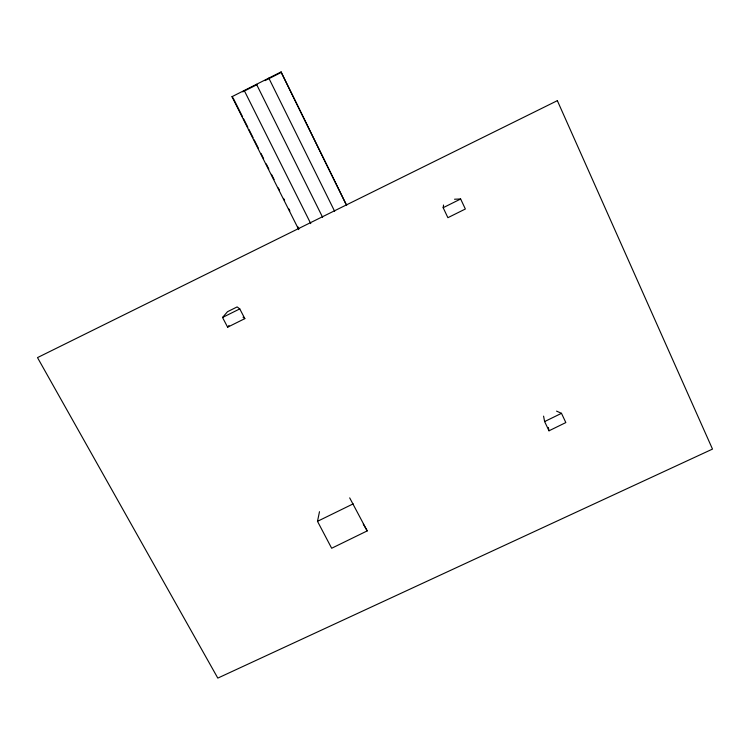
<?xml version="1.0" encoding="UTF-8"?>
<svg xmlns="http://www.w3.org/2000/svg" width="750" height="750" viewBox="0 0 750 750"><rect width="100%" height="100%" fill="white"/><g stroke="black" fill="none" stroke-linecap="round" stroke-linejoin="round"><path stroke-width="1.12" d="M454.509 199.219L460.65 199.003L465.356 209.006L447.891 217.688L443.166 207.703L443.559 205.022M349.688 497.869L367.219 530.897L331.669 548.25L317.494 521.325L319.491 511.697M227.625 327.188L244.838 318.628L239.775 308.897L237.141 306.909L227.494 311.719L222.534 317.475L227.625 327.188L229.012 325.491M298.753 229.622L231.975 96.684L281.109 71.897L346.678 205.303M242.728 91.866L244.744 90.844L244.237 90.487L310.763 223.622M245.756 90.328L256.884 84.722L256.519 84.3L322.622 217.312M264.984 80.634L281.194 72.45L281.109 71.897M222.534 317.475L239.775 308.897M443.166 207.703L460.65 199.003M317.494 521.325L353.203 503.85M544.622 421.575L561.487 413.325L565.837 422.569L549 430.8L544.622 421.575L543.572 416.137M231.975 96.684L232.613 96.966M556.556 411.112L561.487 413.325M243.019 317.175L244.838 318.628M363.272 524.119L367.219 530.897M233.138 98.006L242.587 116.822M243.647 118.913L247.847 127.284M248.897 129.375L253.097 137.737M254.147 139.828L258.347 148.191M260.972 153.412L263.597 158.644M266.222 163.875L268.847 169.097M271.472 174.328L274.097 179.55M278.297 187.912L279.347 190.003M283.547 198.366L284.597 200.456M288.797 208.828L289.856 210.919M297.731 226.594L298.781 228.684M334.65 211.312L268.809 78.094L269.034 78.591M281.194 72.45L345.806 203.887M548.334 427.472L549 430.8M557.353 100.659L37.5 357.609L217.809 678.103L712.5 449.091L557.353 100.659"/></g></svg>
